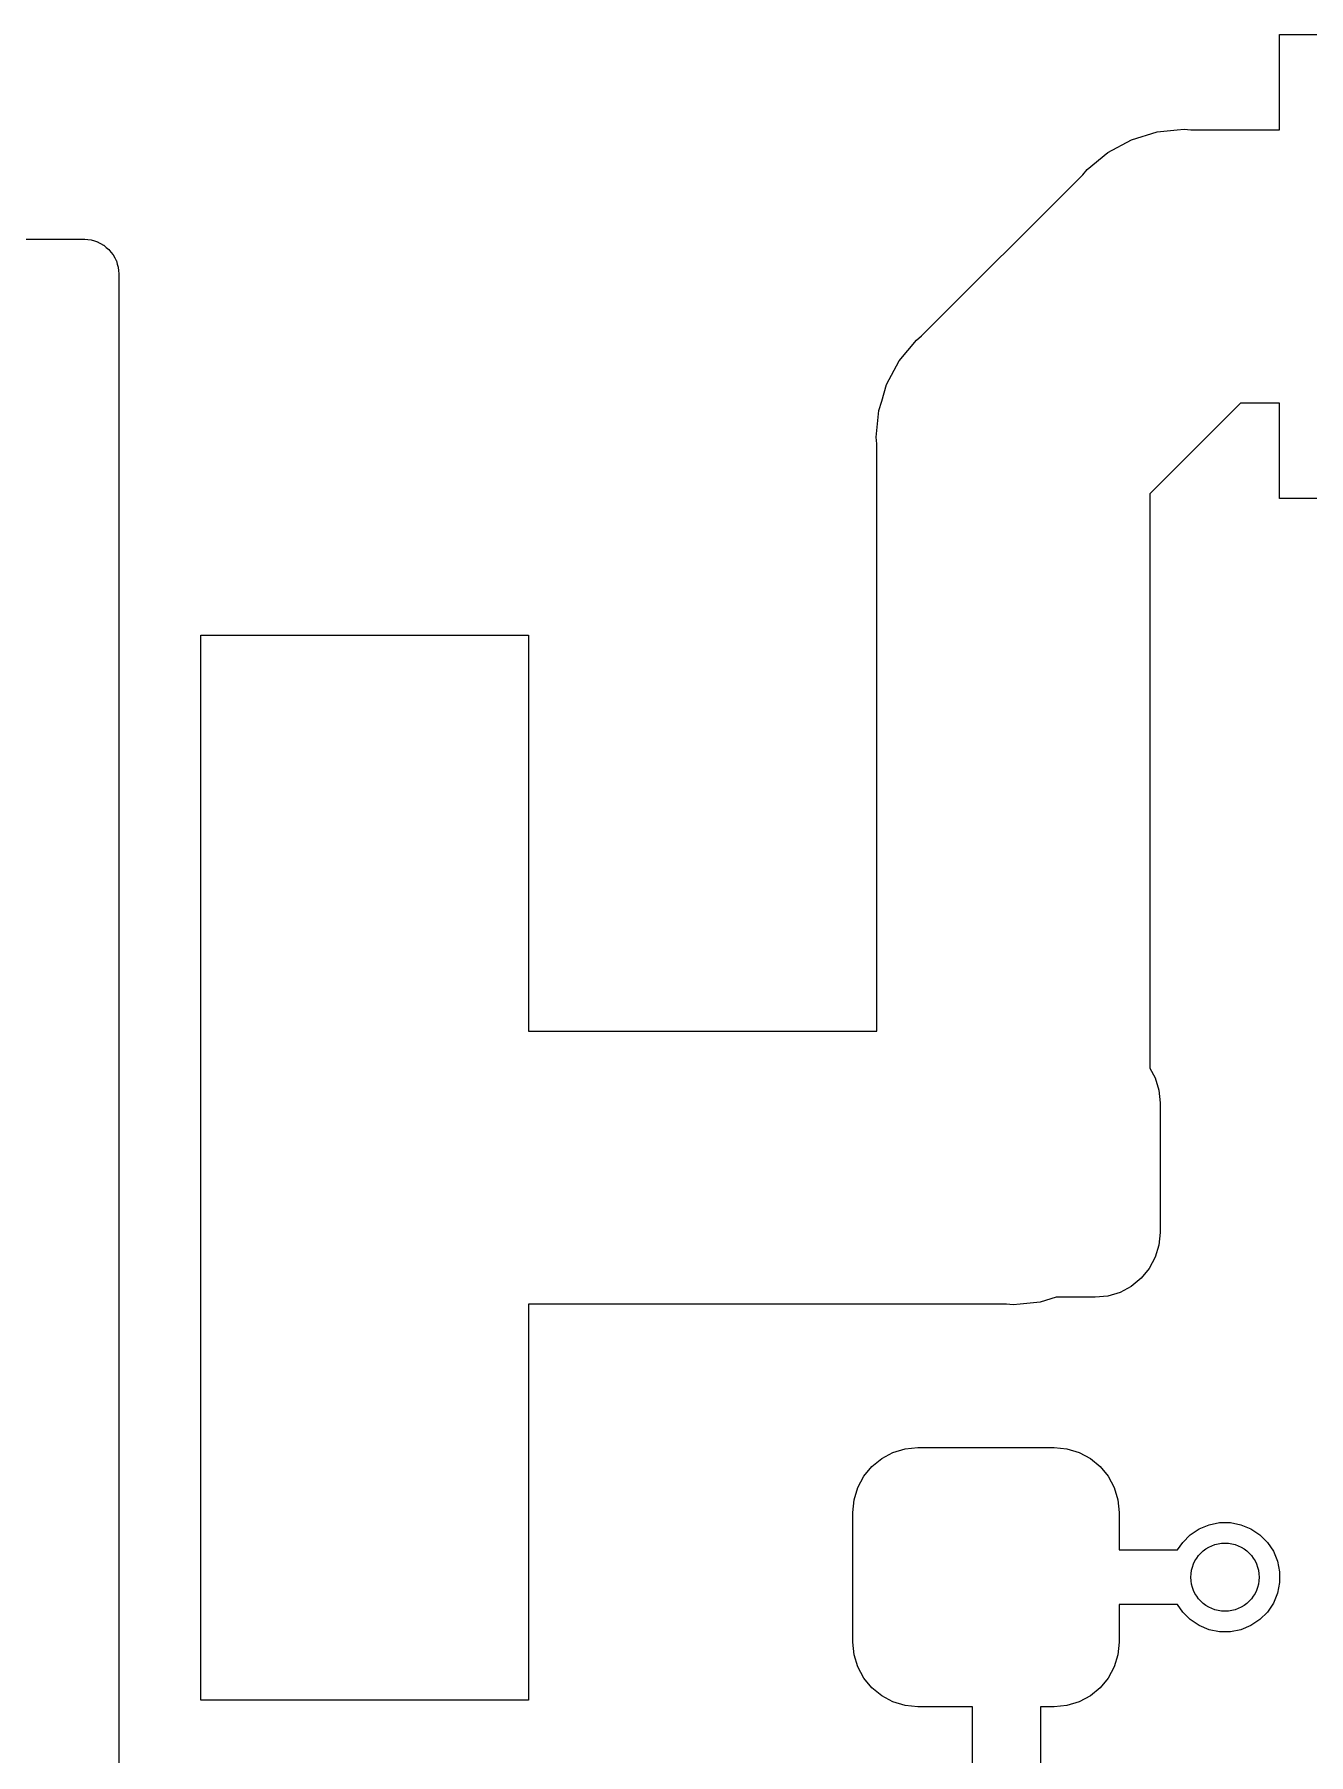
# Model space of a CAD drawing. Extents: x 115.8 to 161.5, y -138.1 to -92.5.
# Drawn here: x 131.79 to 136.46, y -99.45 to -93.15 of the extents above; entities that cross this region are included whole.
import ezdxf

# ---------------------------------------------------------------- set-up
doc = ezdxf.new("R2010")
doc.units = 0
doc.layers.add('BLACK', color=7, linetype='CONTINUOUS')

msp = doc.modelspace()

# ---------------------------------------------------------------- linework, layer by layer
at = {"layer": 'BLACK', "linetype": 'CONTINUOUS'}
for p, q in [((136.35, -93.5), (136.35, -93.15)), ((136.35, -93.15), (138.05, -93.15)), ((135.721, -93.5823), (135.808, -93.5358)), ((135.808, -93.5358), (135.902, -93.5072)), ((135.902, -93.5072), (135.975, -93.5)), ((135.975, -93.5), (136, -93.4976)), ((135.975, -93.5), (135.975, -93.5)), ((136, -93.4976), (136.025, -93.5)), ((136.025, -93.5), (136.35, -93.5)), ((135.645, -93.6447), (135.721, -93.5823)), ((135.039, -94.2541), (135.629, -93.6638)), ((135.629, -93.6638), (135.645, -93.6447)), ((130.57, -93.9), (131.973, -93.9)), ((131.973, -93.9), (131.974, -93.9)), ((131.974, -93.9), (131.974, -93.9)), ((131.974, -93.9), (131.974, -93.9)), ((131.974, -93.9), (131.975, -93.9)), ((131.975, -93.9), (131.987, -93.9013)), ((131.987, -93.9013), (131.999, -93.9026)), ((131.999, -93.9026), (131.999, -93.9027)), ((131.999, -93.9027), (131.999, -93.9028)), ((131.999, -93.9028), (132.011, -93.9064)), ((132.011, -93.9064), (132.022, -93.9099)), ((132.022, -93.9099), (132.023, -93.9101)), ((132.023, -93.9101), (132.023, -93.9103)), ((132.023, -93.9103), (132.033, -93.916)), ((132.033, -93.916), (132.044, -93.9217)), ((132.044, -93.9217), (132.044, -93.922)), ((132.044, -93.922), (132.045, -93.9222)), ((132.045, -93.9222), (132.054, -93.9299)), ((132.054, -93.9299), (132.063, -93.9375)), ((132.063, -93.9375), (132.063, -93.9379)), ((132.063, -93.9379), (132.064, -93.9381)), ((132.064, -93.9381), (132.071, -93.9475)), ((132.071, -93.9475), (132.079, -93.9567)), ((132.079, -93.9567), (132.079, -93.9571)), ((132.079, -93.9571), (132.079, -93.9575)), ((132.079, -93.9575), (132.085, -93.9681)), ((132.085, -93.9681), (132.09, -93.9786)), ((132.09, -93.9786), (132.091, -93.979)), ((132.091, -93.979), (132.091, -93.9794)), ((132.091, -93.9794), (132.094, -93.9909)), ((132.094, -93.9909), (132.098, -94.0023)), ((132.098, -94.0023), (132.098, -94.0028)), ((132.098, -94.0028), (132.098, -94.0032)), ((132.098, -94.0032), (132.099, -94.0151)), ((132.099, -94.0151), (132.1, -94.027)), ((132.1, -94.027), (132.1, -100.673)), ((134.957, -94.3459), (135.02, -94.2697)), ((135.02, -94.2697), (135.039, -94.2541)), ((134.911, -94.4327), (134.957, -94.3459)), ((134.882, -94.527), (134.893, -94.4928)), ((134.893, -94.4928), (134.911, -94.4327)), ((134.873, -94.625), (134.882, -94.527)), ((136.207, -94.5), (135.875, -94.8321)), ((136.35, -94.5), (136.207, -94.5)), ((136.35, -94.85), (136.35, -94.5)), ((134.875, -94.6496), (134.873, -94.625)), ((134.875, -96.8), (134.875, -94.6496)), ((135.875, -94.8321), (135.875, -96.9353)), ((138.05, -94.85), (136.35, -94.85)), ((132.4, -99.25), (132.4, -95.35)), ((132.4, -95.35), (133.6, -95.35)), ((133.6, -95.35), (133.6, -96.8)), ((133.6, -96.8), (134.875, -96.8)), ((135.875, -96.9353), (135.894, -96.9716)), ((135.894, -96.9716), (135.908, -97.0162)), ((135.908, -97.0162), (135.912, -97.0625)), ((135.912, -97.0625), (135.912, -97.5375)), ((135.912, -97.5375), (135.908, -97.5838)), ((135.894, -97.6284), (135.872, -97.6694)), ((135.908, -97.5838), (135.894, -97.6284)), ((135.843, -97.7054), (135.807, -97.735)), ((135.872, -97.6694), (135.843, -97.7054)), ((135.721, -97.7704), (135.675, -97.775)), ((135.766, -97.7569), (135.721, -97.7704)), ((135.807, -97.735), (135.766, -97.7569)), ((135.35, -97.8), (133.6, -97.8)), ((133.6, -97.8), (133.6, -99.25)), ((135.375, -97.8024), (135.35, -97.8)), ((135.4, -97.8), (135.375, -97.8024)), ((135.473, -97.7928), (135.4, -97.8)), ((135.532, -97.775), (135.473, -97.7928)), ((135.675, -97.775), (135.532, -97.775)), ((134.934, -98.3431), (134.979, -98.3296)), ((134.979, -98.3296), (135.025, -98.325)), ((135.025, -98.325), (135.525, -98.325)), ((135.525, -98.325), (135.571, -98.3296)), ((135.571, -98.3296), (135.616, -98.3431)), ((134.828, -98.4306), (134.857, -98.3946)), ((134.857, -98.3946), (134.893, -98.365)), ((134.893, -98.365), (134.934, -98.3431)), ((135.616, -98.3431), (135.657, -98.365)), ((135.657, -98.365), (135.693, -98.3946)), ((135.693, -98.3946), (135.722, -98.4306)), ((134.806, -98.4716), (134.828, -98.4306)), ((135.722, -98.4306), (135.744, -98.4716)), ((134.787, -98.5625), (134.792, -98.5162)), ((134.792, -98.5162), (134.806, -98.4716)), ((135.744, -98.4716), (135.758, -98.5162)), ((135.758, -98.5162), (135.762, -98.5625)), ((134.787, -99.0375), (134.787, -98.5625)), ((135.762, -98.5625), (135.762, -98.7)), ((135.995, -98.6725), (136.023, -98.6446)), ((136.023, -98.6446), (136.055, -98.6228)), ((136.055, -98.6228), (136.092, -98.6077)), ((136.092, -98.6077), (136.13, -98.6)), ((136.13, -98.6), (136.17, -98.6)), ((136.17, -98.6), (136.208, -98.6077)), ((136.208, -98.6077), (136.245, -98.6228)), ((136.245, -98.6228), (136.277, -98.6446)), ((136.277, -98.6446), (136.305, -98.6725)), ((135.762, -98.7), (135.976, -98.7)), ((135.976, -98.7), (135.995, -98.6725)), ((136.305, -98.6725), (136.327, -98.7053)), ((136.327, -98.7053), (136.342, -98.7417)), ((136.342, -98.7417), (136.35, -98.7803)), ((136.35, -98.8197), (136.342, -98.8583)), ((136.35, -98.7803), (136.35, -98.8197)), ((135.976, -98.9), (135.762, -98.9)), ((135.762, -98.9), (135.762, -99.0375)), ((135.995, -98.9275), (135.976, -98.9)), ((136.327, -98.8947), (136.305, -98.9275)), ((136.342, -98.8583), (136.327, -98.8947)), ((136.023, -98.9553), (135.995, -98.9275)), ((136.055, -98.9772), (136.023, -98.9553)), ((136.277, -98.9553), (136.245, -98.9772)), ((136.305, -98.9275), (136.277, -98.9553)), ((136.092, -98.9923), (136.055, -98.9772)), ((136.13, -99), (136.092, -98.9923)), ((136.17, -99), (136.13, -99)), ((136.208, -98.9923), (136.17, -99)), ((136.245, -98.9772), (136.208, -98.9923)), ((134.792, -99.0838), (134.787, -99.0375)), ((134.806, -99.1284), (134.792, -99.0838)), ((135.758, -99.0838), (135.744, -99.1284)), ((135.762, -99.0375), (135.758, -99.0838)), ((134.828, -99.1694), (134.806, -99.1284)), ((135.744, -99.1284), (135.722, -99.1694)), ((134.857, -99.2054), (134.828, -99.1694)), ((134.893, -99.235), (134.857, -99.2054)), ((135.693, -99.2054), (135.657, -99.235)), ((135.722, -99.1694), (135.693, -99.2054)), ((133.6, -99.25), (132.4, -99.25)), ((134.934, -99.2569), (134.893, -99.235)), ((134.979, -99.2704), (134.934, -99.2569)), ((135.025, -99.275), (134.979, -99.2704)), ((135.225, -99.275), (135.025, -99.275)), ((135.225, -99.825), (135.225, -99.275)), ((135.525, -99.275), (135.475, -99.275)), ((135.475, -99.275), (135.475, -99.825)), ((135.571, -99.2704), (135.525, -99.275)), ((135.616, -99.2569), (135.571, -99.2704)), ((135.657, -99.235), (135.616, -99.2569))]:
    msp.add_line(p, q, dxfattribs=at)
at = {"layer": 'BLACK'}
msp.add_circle((136.15, -98.8), 0.125, dxfattribs=at)

doc.saveas('drawing.dxf')
